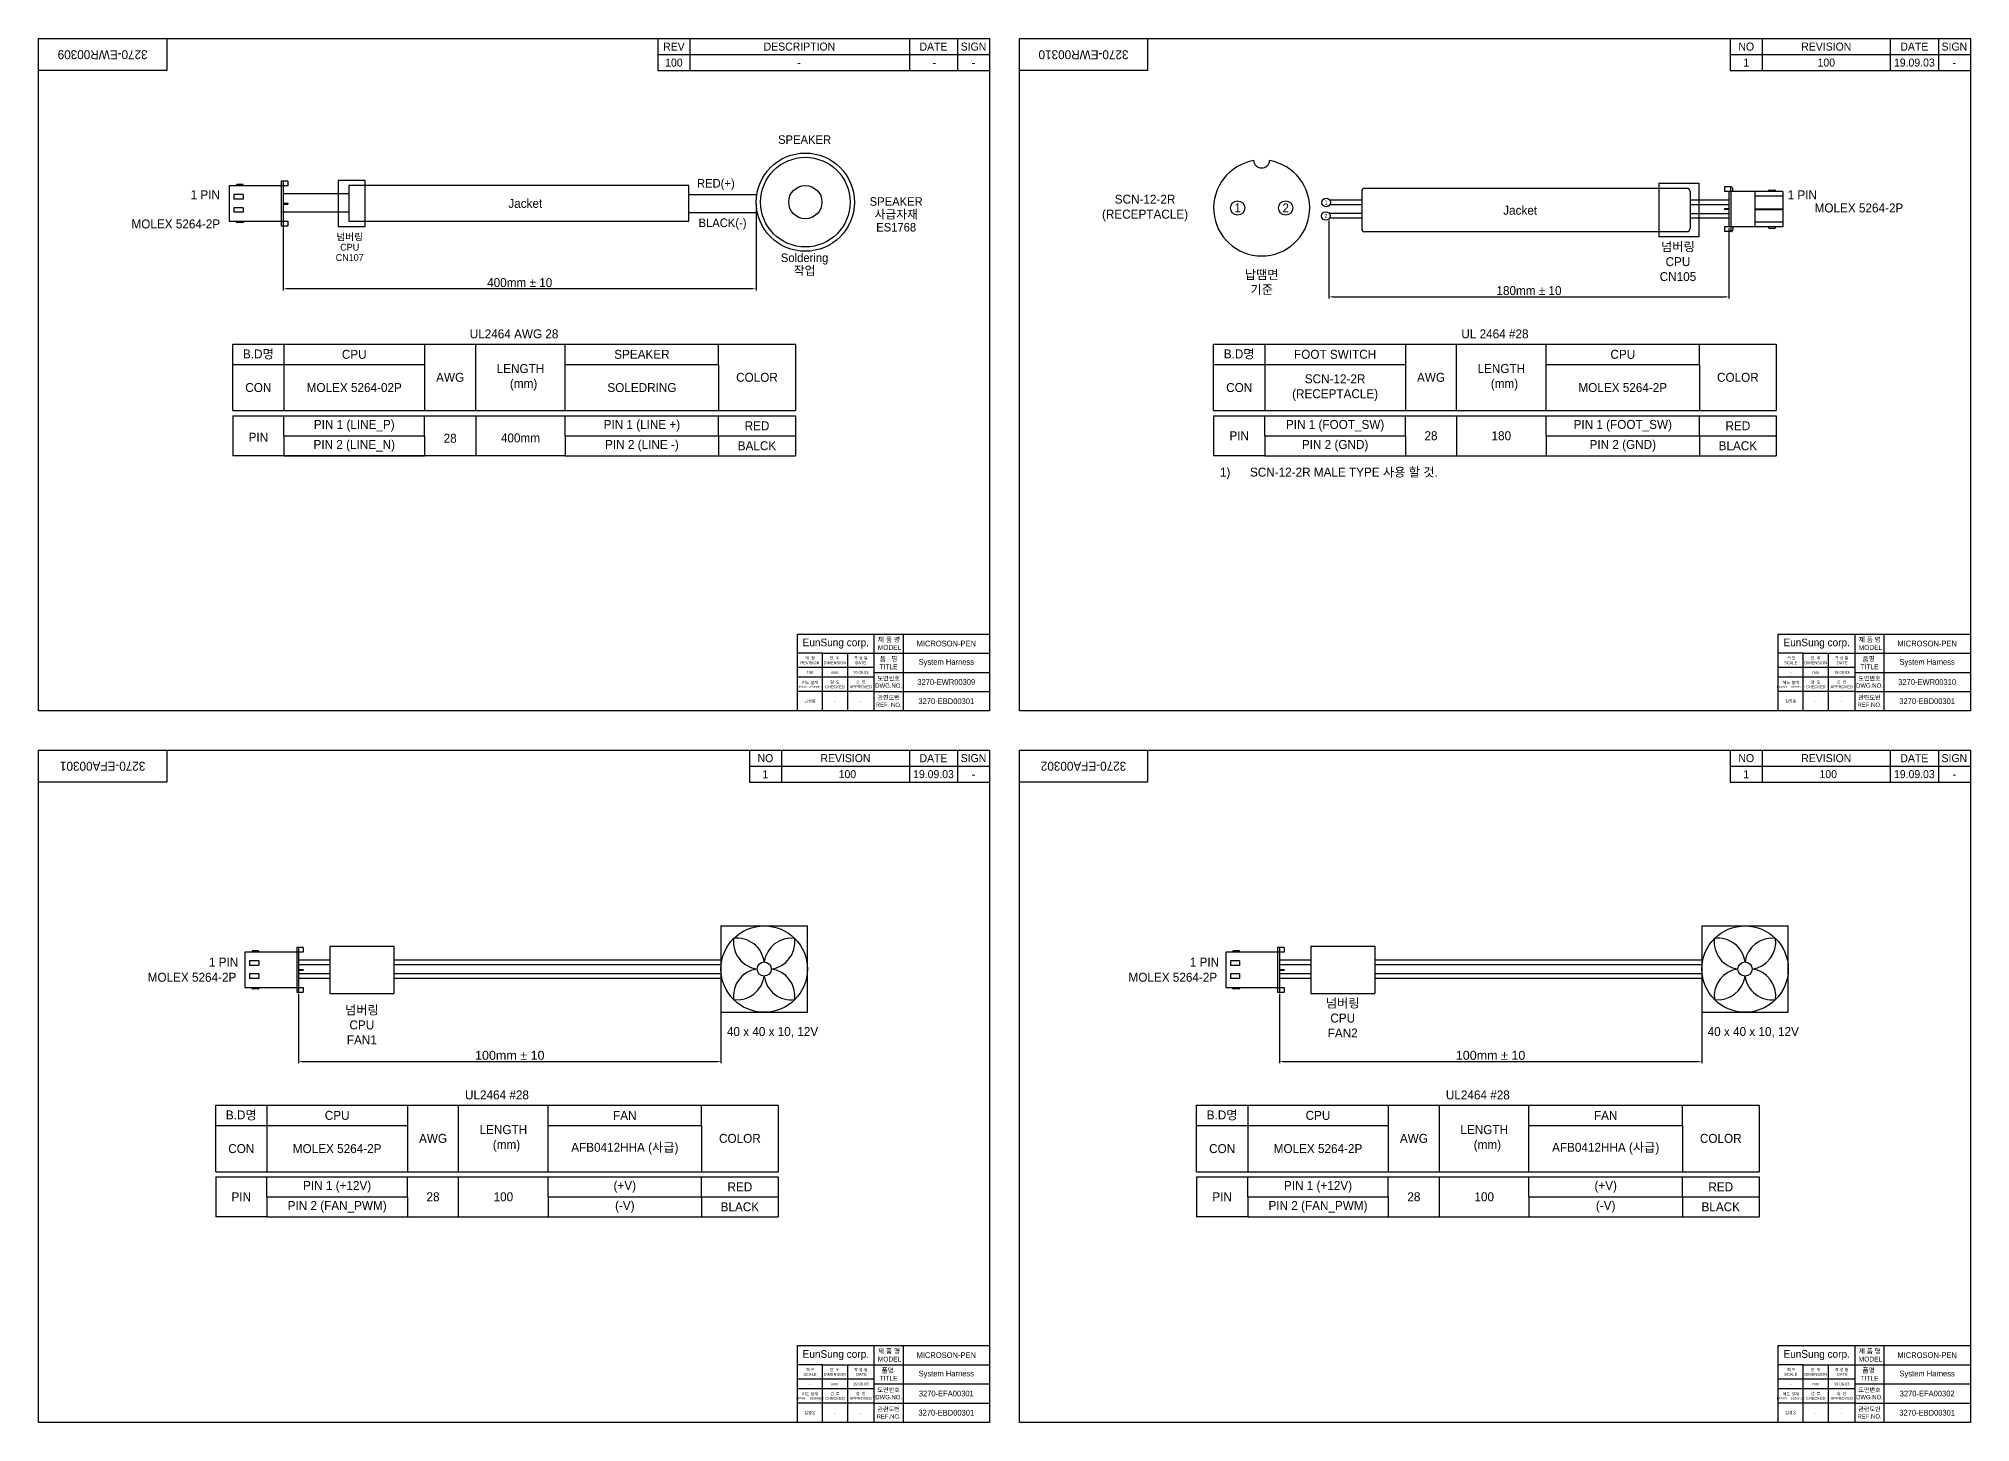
# Model space of a CAD drawing. Header units: millimetres. Extents: x 0 to 2432, y -887 to 868.
# Drawn here: x 0 to 1207, y -887 to -22 of the extents above; entities that cross this region are included whole.
import ezdxf

# ---------------------------------------------------------------- set-up
doc = ezdxf.new("R2010")
doc.units = ezdxf.units.MM
for name, color, linetype in [('0 @ 1', 7, 'Continuous'), ('4', 133, 'Continuous'), ('CURITY-KONA-PEN-ASSY_DXF_FORMAT', 7, 'Continuous')]:
    doc.layers.add(name, color=color, linetype=linetype)
doc.styles.get("Standard").update_dxf_attribs({"font": 'arial.ttf'})
doc.styles.add('TEXTSTYLE_8', font='shanno.ttf')
doc.styles.add('주석', font='gulim.ttc')
doc.dimstyles.new('ISO-25$0', dxfattribs={"dimtxt": 2.5, "dimasz": 2.5, "dimexe": 1, "dimexo": 1, "dimgap": 1, "dimtad": 1, "dimdec": 4, "dimdsep": 46, "dimtxsty": 'Standard', "dimcen": 2.5, "dimadec": 0, "dimazin": 2, "dimtfac": 1, "dimtdec": 4, "dimtmove": 0, "dimatfit": 3, "dimfxl": 0, "dimarcsym": 0})

# ---------------------------------------------------------------- blocks, each defined once
blk = doc.blocks.new('*D30')
at = {"color": 0, "lineweight": -2}
for p, q in [((448.4, -125.6), (448.4, -179.7)), ((152.9, -139.4), (152.9, -179.7)), ((445.9, -178.7), (155.4, -178.7))]:
    blk.add_line(p, q, dxfattribs=at)
at = {"color": 0}
for points in [[(155.4, -178.3), (155.4, -179.1), (152.9, -178.7)], [(445.9, -179.1), (445.9, -178.3), (448.4, -178.7)]]:
    blk.add_solid(points, dxfattribs=at)
at = {"layer": 'Defpoints', "color": 0}
for p in [(448.4, -124.6), (152.9, -138.4), (152.9, -178.7)]:
    blk.add_point(p, dxfattribs=at)
at = {"color": 0, "insert": (300.7, -174.9), "char_height": 2.5, "attachment_point": 5, "style": '주석'}
blk.add_mtext('{\\H2.24x;400mm ± 10}', dxfattribs=at)
blk = doc.blocks.new('*D33')
at = {"color": 0, "lineweight": -2}
for p, q in [((806.2, -136.1), (806.2, -184.8)), ((1056.1, -141), (1056.1, -184.8)), ((808.7, -183.8), (1053.6, -183.8))]:
    blk.add_line(p, q, dxfattribs=at)
at = {"color": 0}
for points in [[(808.7, -183.3), (808.7, -184.2), (806.2, -183.8)], [(1053.6, -184.2), (1053.6, -183.3), (1056.1, -183.8)]]:
    blk.add_solid(points, dxfattribs=at)
at = {"layer": 'Defpoints', "color": 0}
for p in [(806.2, -135.1), (1056.1, -140), (1056.1, -183.8)]:
    blk.add_point(p, dxfattribs=at)
at = {"color": 0, "insert": (931.2, -179.9), "char_height": 2.5, "attachment_point": 5, "style": '주석'}
blk.add_mtext('{\\H2.24x;180mm ± 10}', dxfattribs=at)
blk = doc.blocks.new('*D34')
at = {"color": 0, "lineweight": -2}
for p, q in [((162.6, -619.2), (162.6, -662.6)), ((426.4, -619.2), (426.4, -662.6)), ((165.1, -661.6), (423.9, -661.6))]:
    blk.add_line(p, q, dxfattribs=at)
at = {"color": 0}
for points in [[(165.1, -661.1), (165.1, -662), (162.6, -661.6)], [(423.9, -662), (423.9, -661.1), (426.4, -661.6)]]:
    blk.add_solid(points, dxfattribs=at)
at = {"layer": 'Defpoints', "color": 0}
for p in [(162.6, -618.2), (426.4, -618.2), (426.4, -661.6)]:
    blk.add_point(p, dxfattribs=at)
at = {"color": 0, "insert": (294.5, -657.7), "char_height": 2.5, "attachment_point": 5}
blk.add_mtext('{\\H2.24x;100mm ± 10}', dxfattribs=at)
blk = doc.blocks.new('*D35')
at = {"color": 0, "lineweight": -2}
for p, q in [((775.3, -619.2), (775.3, -662.6)), ((1039.2, -619.2), (1039.2, -662.6)), ((777.8, -661.6), (1036.7, -661.6))]:
    blk.add_line(p, q, dxfattribs=at)
at = {"color": 0}
for points in [[(777.8, -661.1), (777.8, -662), (775.3, -661.6)], [(1036.7, -662), (1036.7, -661.1), (1039.2, -661.6)]]:
    blk.add_solid(points, dxfattribs=at)
at = {"layer": 'Defpoints', "color": 0}
for p in [(775.3, -618.2), (1039.2, -618.2), (1039.2, -661.6)]:
    blk.add_point(p, dxfattribs=at)
at = {"color": 0, "insert": (907.2, -657.7), "char_height": 2.5, "attachment_point": 5}
blk.add_mtext('{\\H2.24x;100mm ± 10}', dxfattribs=at)

msp = doc.modelspace()

# ---------------------------------------------------------------- linework, layer by layer
for p, q in [((0.18436, -22.42252), (594.18436, -22.42252)), ((0.18436, -442.42252), (0.18436, -22.42252)), ((80.18436, -22.42252), (80.18436, -42.42252)), ((387.04558, -22.42252), (387.04558, -42.42252)), ((407.04558, -22.42252), (407.04558, -42.42252)), ((544.18436, -22.42252), (544.18436, -42.42252)), ((574.18436, -22.42252), (574.18436, -42.42252)), ((594.18436, -22.42252), (594.18436, -442.42252)), ((612.91884, -22.42252), (1206.91884, -22.42252)), ((612.91884, -442.42252), (612.91884, -22.42252)), ((692.91884, -22.42252), (692.91884, -42.42252)), ((1056.91884, -22.42252), (1056.91884, -42.42252)), ((1076.91884, -22.42252), (1076.91884, -42.42252)), ((1156.91884, -22.42252), (1156.91884, -42.42252)), ((1186.91884, -22.42252), (1186.91884, -42.42252)), ((1206.91884, -22.42252), (1206.91884, -442.42252)), ((387.04558, -32.42252), (594.18436, -32.42252)), ((1056.91884, -32.42252), (1206.91884, -32.42252)), ((80.18436, -42.42252), (0.18436, -42.42252)), ((387.04558, -42.42252), (594.18436, -42.42252)), ((692.91884, -42.42252), (612.91884, -42.42252)), ((1056.91884, -42.42252), (1206.91884, -42.42252)), ((119.30359, -114.37565), (119.30359, -136.48212)), ((155.76195, -114.37565), (119.30359, -114.37565)), ((122.19711, -119.90227), (122.19711, -122.79579)), ((127.98415, -119.90227), (122.19711, -119.90227)), ((123.83239, -113.79694), (123.83239, -114.37565)), ((127.6948, -113.50759), (124.12174, -113.50759)), ((127.98415, -114.37565), (127.98415, -113.79694)), ((127.98415, -119.90227), (127.98415, -122.79579)), ((155.76195, -111.48213), (151.71102, -111.48213)), ((151.71102, -111.48213), (151.71102, -139.37562)), ((152.86843, -111.48213), (152.86843, -139.37562)), ((155.76195, -111.48213), (155.76195, -114.37565)), ((828.69296, -115.85228), (1029.93167, -115.85228)), ((1012.40304, -112.79824), (1037.28213, -112.79824)), ((1037.28213, -112.79824), (1037.28213, -146.22248)), ((1057.27642, -115.05414), (1053.22549, -115.05414)), ((1053.22549, -115.05414), (1053.22549, -117.94766)), ((1089.68385, -117.94766), (1053.22549, -117.94766)), ((1056.11901, -117.94766), (1056.11901, -140.03419)), ((1057.27642, -117.94766), (1057.27642, -115.05414)), ((1057.27642, -117.94766), (1057.27642, -140.03419)), ((1058.43383, -117.94766), (1058.43383, -116.21155)), ((1072.32273, -117.94766), (1072.32273, -140.03419)), ((1081.00329, -117.92769), (1081.00329, -117.34899)), ((1081.29264, -117.05964), (1084.8657, -117.05964)), ((1085.15506, -117.34899), (1085.15506, -117.92769)), ((1089.68385, -117.94766), (1089.68385, -140.03419)), ((127.98415, -122.79579), (122.19711, -122.79579)), ((122.19711, -128.062), (122.19711, -130.95552)), ((127.98415, -128.062), (122.19711, -128.062)), ((127.98415, -130.95552), (122.19711, -130.95552)), ((127.98415, -128.062), (127.98415, -130.95552)), ((152.86843, -125.17565), (155.76195, -125.17565)), ((152.86843, -125.75435), (155.76195, -125.75435)), ((155.76195, -125.17565), (155.76195, -125.75435)), ((155.76195, -125.17565), (155.76195, -125.75435)), ((1056.11901, -128.71155), (1053.22549, -128.71155)), ((1053.22549, -128.71155), (1053.22549, -129.29026)), ((1056.11901, -129.29026), (1053.22549, -129.29026)), ((1089.68385, -120.84118), (1072.32273, -120.84118)), ((1072.32273, -128.71155), (1089.68385, -128.71155)), ((1072.32273, -129.29026), (1089.68385, -129.29026)), ((119.30359, -136.48212), (155.76192, -136.48212)), ((123.83239, -137.06082), (123.83239, -136.48212)), ((127.6948, -137.35017), (124.12174, -137.35017)), ((127.98415, -136.48212), (127.98415, -137.06082)), ((151.71102, -139.37562), (155.76192, -139.37562)), ((155.76192, -136.48212), (155.76192, -139.37562)), ((1029.93167, -143.13472), (828.69296, -143.13472)), ((1089.68385, -140.03419), (1053.22549, -140.03419)), ((1053.22549, -140.03419), (1053.22549, -142.92771)), ((1057.27642, -142.92771), (1053.22549, -142.92771)), ((1057.27642, -140.03419), (1057.27642, -142.92771)), ((1058.43383, -140.03419), (1058.43383, -141.7703)), ((1089.68385, -137.14067), (1072.32273, -137.14067)), ((1081.00329, -140.61289), (1081.00329, -140.03419)), ((1081.29264, -140.90225), (1084.8657, -140.90225)), ((1085.15506, -140.61289), (1085.15506, -140.03419)), ((1037.28213, -146.22248), (1012.40304, -146.22248)), ((121.47028, -213.32181), (472.89844, -213.32181)), ((121.47028, -254.85423), (121.47028, -213.32181)), ((153.41829, -213.32181), (153.41829, -254.85423)), ((241.27533, -213.32181), (241.27533, -254.85423)), ((273.22335, -254.85423), (273.22335, -213.32181)), ((329.13237, -254.85423), (329.13237, -213.32181)), ((424.97641, -226.10102), (424.97641, -213.32181)), ((472.89844, -213.32181), (472.89844, -254.85423)), ((734.20476, -213.32181), (1085.63292, -213.32181)), ((734.20476, -254.85423), (734.20476, -213.32181)), ((766.15278, -213.32181), (766.15278, -254.85423)), ((854.00981, -213.32181), (854.00981, -254.85423)), ((885.95783, -254.85423), (885.95783, -213.32181)), ((941.86685, -254.85423), (941.86685, -213.32181)), ((1037.7109, -226.10102), (1037.7109, -213.32181)), ((1085.63292, -213.32181), (1085.63292, -254.85423)), ((121.47028, -226.10102), (241.27533, -226.10102)), ((329.13237, -226.10102), (424.97641, -226.10102)), ((424.97641, -226.10102), (424.97641, -254.85423)), ((734.20476, -226.10102), (854.00981, -226.10102)), ((941.86685, -226.10102), (1037.7109, -226.10102)), ((1037.7109, -226.10102), (1037.7109, -254.85423)), ((121.47028, -254.85423), (472.89844, -254.85423)), ((121.47028, -258.04903), (472.89844, -258.04903)), ((121.47028, -258.04903), (121.47028, -283.13904)), ((153.41829, -270.575), (153.41829, -258.04903)), ((241.27533, -270.575), (241.27533, -258.04903)), ((273.22335, -258.04903), (273.22335, -283.10098)), ((329.13237, -270.575), (329.13237, -258.04903)), ((424.97641, -270.575), (424.97641, -258.04903)), ((472.89844, -258.04903), (472.89844, -270.575)), ((734.20476, -254.85423), (1085.63292, -254.85423)), ((734.20476, -258.04903), (1085.63292, -258.04903)), ((734.20476, -258.04903), (734.20476, -270.575)), ((766.15278, -270.575), (766.15278, -258.04903)), ((854.00981, -270.575), (854.00981, -258.04903)), ((885.95783, -258.04903), (885.95783, -270.575)), ((941.86685, -270.575), (941.86685, -258.04903)), ((1037.7109, -270.575), (1037.7109, -258.04903)), ((1085.63292, -258.04903), (1085.63292, -270.575)), ((153.41829, -270.575), (241.27533, -270.575)), ((153.41829, -270.575), (153.41829, -283.10098)), ((241.27533, -270.575), (241.27533, -283.10098)), ((329.13237, -270.575), (424.97641, -270.575)), ((329.13237, -270.575), (329.13237, -283.10098)), ((424.97641, -270.575), (424.97641, -283.10098)), ((424.97641, -270.575), (472.89844, -270.575)), ((472.89844, -270.575), (472.89844, -283.10098)), ((734.20476, -270.575), (734.20476, -283.10098)), ((766.15278, -270.575), (854.00981, -270.575)), ((766.15278, -270.575), (766.15278, -283.10098)), ((854.00981, -270.575), (854.00981, -283.10098)), ((885.95783, -270.575), (885.95783, -283.10098)), ((941.86685, -270.575), (1037.7109, -270.575)), ((941.86685, -270.575), (941.86685, -283.10098)), ((1037.7109, -270.575), (1085.63292, -270.575)), ((1037.7109, -270.575), (1037.7109, -283.10098)), ((1085.63292, -270.575), (1085.63292, -283.10098)), ((153.41829, -283.10098), (121.47028, -283.13904)), ((153.41829, -283.10098), (241.27533, -283.10098)), ((153.41829, -283.10098), (153.41829, -283.10098)), ((153.41829, -283.10098), (153.41829, -283.10098)), ((329.13237, -283.10098), (153.41829, -283.10098)), ((329.13237, -283.10098), (424.97641, -283.10098)), ((424.97641, -283.10098), (472.89844, -283.10098)), ((766.15278, -283.10098), (734.20476, -283.10098)), ((766.15278, -283.10098), (854.00981, -283.10098)), ((854.00981, -283.10098), (885.95783, -283.10098)), ((885.95783, -283.10098), (941.86685, -283.10098)), ((941.86685, -283.10098), (1037.7109, -283.10098)), ((1037.7109, -283.10098), (1085.63292, -283.10098)), ((474.18436, -442.42252), (474.18436, -394.42252)), ((474.18436, -394.42252), (594.18436, -394.42252)), ((522.18436, -442.42252), (522.18436, -394.42252)), ((522.18436, -394.42252), (540.18436, -394.42252)), ((540.18436, -394.42252), (540.18436, -442.42252)), ((1086.91884, -442.42252), (1086.91884, -394.42252)), ((1086.91884, -394.42252), (1206.91884, -394.42252)), ((1134.91884, -442.42252), (1134.91884, -394.42252)), ((1134.91884, -394.42252), (1152.91884, -394.42252)), ((1152.91884, -394.42252), (1152.91884, -442.42252)), ((489.78436, -406.42252), (474.18436, -406.42252)), ((489.78436, -442.42252), (489.78436, -406.42252)), ((489.78436, -406.42252), (505.38436, -406.42252)), ((505.38436, -406.42252), (505.38436, -442.42252)), ((505.38436, -406.42252), (522.18436, -406.42252)), ((522.18436, -406.42252), (540.18436, -406.42252)), ((540.18436, -406.42252), (594.18436, -406.42252)), ((1102.51884, -406.42252), (1086.91884, -406.42252)), ((1102.51884, -442.42252), (1102.51884, -406.42252)), ((1102.51884, -406.42252), (1118.11884, -406.42252)), ((1118.11884, -406.42252), (1118.11884, -442.42252)), ((1118.11884, -406.42252), (1134.91884, -406.42252)), ((1134.91884, -406.42252), (1152.91884, -406.42252)), ((1152.91884, -406.42252), (1206.91884, -406.42252)), ((522.18436, -415.42252), (474.18436, -415.42252)), ((522.18436, -421.42252), (474.18436, -421.42252)), ((522.18436, -418.42252), (594.18436, -418.42252)), ((1134.91884, -415.42252), (1086.91884, -415.42252)), ((1134.91884, -421.42252), (1086.91884, -421.42252)), ((1134.91884, -418.42252), (1206.91884, -418.42252)), ((522.18436, -430.42252), (474.18436, -430.42252)), ((522.18436, -430.42252), (594.18436, -430.42252)), ((1134.91884, -430.42252), (1086.91884, -430.42252)), ((1134.91884, -430.42252), (1206.91884, -430.42252)), ((594.18436, -442.42252), (0.18436, -442.42252)), ((1206.91884, -442.42252), (612.91884, -442.42252)), ((0.18436, -467.01208), (594.18436, -467.01208)), ((0.18436, -887.01208), (0.18436, -467.01208)), ((80.18436, -467.01208), (80.18436, -487.01208)), ((444.18436, -467.01208), (444.18436, -487.01208)), ((464.18436, -467.01208), (464.18436, -487.01208)), ((544.18436, -467.01208), (544.18436, -487.01208)), ((574.18436, -467.01208), (574.18436, -487.01208)), ((594.18436, -467.01208), (594.18436, -887.01208)), ((612.91884, -467.01208), (1206.91884, -467.01208)), ((612.91884, -887.01208), (612.91884, -467.01208)), ((692.91884, -467.01208), (692.91884, -487.01208)), ((1056.91884, -467.01208), (1056.91884, -487.01208)), ((1076.91884, -467.01208), (1076.91884, -487.01208)), ((1156.91884, -467.01208), (1156.91884, -487.01208)), ((1186.91884, -467.01208), (1186.91884, -487.01208)), ((1206.91884, -467.01208), (1206.91884, -887.01208)), ((444.18436, -477.01208), (594.18436, -477.01208)), ((1056.91884, -477.01208), (1206.91884, -477.01208)), ((80.18436, -487.01208), (0.18436, -487.01208)), ((444.18436, -487.01208), (594.18436, -487.01208)), ((692.91884, -487.01208), (612.91884, -487.01208)), ((1056.91884, -487.01208), (1206.91884, -487.01208)), ((426.43124, -576.75557), (480.43124, -576.75557)), ((426.43124, -576.75557), (426.43124, -630.75557)), ((480.43124, -630.75557), (480.43124, -576.75557)), ((1039.16572, -576.75557), (1093.16572, -576.75557)), ((1039.16572, -576.75557), (1039.16572, -630.75557)), ((1093.16572, -630.75557), (1093.16572, -576.75557)), ((165.46144, -590.26645), (161.41051, -590.26645)), ((161.41051, -590.26645), (161.41051, -618.15994)), ((162.56792, -590.26645), (162.56792, -618.15994)), ((165.46144, -590.26645), (165.46144, -593.15997)), ((182.0822, -589.41642), (182.0822, -619.00998)), ((182.0822, -589.41642), (222.0822, -589.41642)), ((222.0822, -589.41642), (222.0822, -619.09771)), ((778.19592, -590.26645), (774.14499, -590.26645)), ((774.14499, -590.26645), (774.14499, -618.15994)), ((775.3024, -590.26645), (775.3024, -618.15994)), ((778.19592, -590.26645), (778.19592, -593.15997)), ((794.81668, -589.41642), (794.81668, -619.00998)), ((794.81668, -589.41642), (834.81668, -589.41642)), ((834.81668, -589.41642), (834.81668, -619.09771)), ((129.00308, -593.15997), (129.00308, -615.26644)), ((165.46144, -593.15997), (129.00308, -593.15997)), ((131.8966, -598.6866), (131.8966, -601.58012)), ((137.68364, -598.6866), (131.8966, -598.6866)), ((137.68364, -601.58012), (131.8966, -601.58012)), ((133.53188, -592.58127), (133.53188, -593.15997)), ((137.39429, -592.29192), (133.82123, -592.29192)), ((137.68364, -593.15997), (137.68364, -592.58127)), ((137.68364, -598.6866), (137.68364, -601.58012)), ((162.56792, -598.10557), (182.0822, -598.10557)), ((162.56792, -600.95557), (182.0822, -600.95557)), ((222.0822, -598.10557), (426.43124, -598.10557)), ((222.0822, -600.95557), (426.43124, -600.95557)), ((741.73757, -593.15997), (741.73757, -615.26644)), ((778.19592, -593.15997), (741.73757, -593.15997)), ((744.63109, -598.6866), (744.63109, -601.58012)), ((750.41813, -598.6866), (744.63109, -598.6866)), ((750.41813, -601.58012), (744.63109, -601.58012)), ((746.26636, -592.58127), (746.26636, -593.15997)), ((750.12878, -592.29192), (746.55571, -592.29192)), ((750.41813, -593.15997), (750.41813, -592.58127)), ((750.41813, -598.6866), (750.41813, -601.58012)), ((775.3024, -598.10557), (794.81668, -598.10557)), ((775.3024, -600.95557), (794.81668, -600.95557)), ((834.81668, -598.10557), (1039.16572, -598.10557)), ((834.81668, -600.95557), (1039.16572, -600.95557)), ((129.00308, -615.26644), (165.46141, -615.26644)), ((131.8966, -606.84632), (131.8966, -609.73984)), ((137.68364, -606.84632), (131.8966, -606.84632)), ((137.68364, -609.73984), (131.8966, -609.73984)), ((133.53188, -615.84515), (133.53188, -615.26644)), ((137.68364, -606.84632), (137.68364, -609.73984)), ((137.68364, -615.26644), (137.68364, -615.84515)), ((162.56792, -603.95997), (165.46144, -603.95997)), ((162.56792, -604.53868), (165.46144, -604.53868)), ((162.56792, -606.55557), (182.0822, -606.55557)), ((162.56792, -609.40557), (182.0822, -609.40557)), ((165.46141, -615.26644), (165.46141, -618.15994)), ((165.46144, -603.95997), (165.46144, -604.53868)), ((165.46144, -603.95997), (165.46144, -604.53868)), ((222.0822, -606.55557), (426.43124, -606.55557)), ((222.0822, -609.40557), (426.43124, -609.40557)), ((453.43124, -608.44255), (453.43124, -608.44255)), ((453.43124, -608.44255), (453.43124, -608.44255)), ((741.73757, -615.26644), (778.19589, -615.26644)), ((744.63109, -606.84632), (744.63109, -609.73984)), ((750.41813, -606.84632), (744.63109, -606.84632)), ((750.41813, -609.73984), (744.63109, -609.73984)), ((746.26636, -615.84515), (746.26636, -615.26644)), ((750.41813, -606.84632), (750.41813, -609.73984)), ((750.41813, -615.26644), (750.41813, -615.84515)), ((775.3024, -603.95997), (778.19592, -603.95997)), ((775.3024, -604.53868), (778.19592, -604.53868)), ((775.3024, -606.55557), (794.81668, -606.55557)), ((775.3024, -609.40557), (794.81668, -609.40557)), ((778.19589, -615.26644), (778.19589, -618.15994)), ((778.19592, -603.95997), (778.19592, -604.53868)), ((778.19592, -603.95997), (778.19592, -604.53868)), ((834.81668, -606.55557), (1039.16572, -606.55557)), ((834.81668, -609.40557), (1039.16572, -609.40557)), ((1066.16572, -608.44255), (1066.16572, -608.44255)), ((1066.16572, -608.44255), (1066.16572, -608.44255)), ((137.39429, -616.1345), (133.82123, -616.1345)), ((161.41051, -618.15994), (165.46141, -618.15994)), ((182.0822, -619.00998), (222.0822, -619.09771)), ((750.12878, -616.1345), (746.55571, -616.1345)), ((774.14499, -618.15994), (778.19589, -618.15994)), ((794.81668, -619.00998), (834.81668, -619.09771)), ((426.43124, -630.75557), (480.43124, -630.75557)), ((1039.16572, -630.75557), (1093.16572, -630.75557)), ((110.78854, -688.84286), (462.2167, -688.84286)), ((110.78854, -730.37528), (110.78854, -688.84286)), ((142.73656, -688.84286), (142.73656, -730.37528)), ((230.5936, -688.84286), (230.5936, -730.37528)), ((262.54161, -730.37528), (262.54161, -688.84286)), ((318.45064, -730.37528), (318.45064, -688.84286)), ((414.29468, -701.62207), (414.29468, -688.84286)), ((462.2167, -688.84286), (462.2167, -730.37528)), ((723.52303, -688.84286), (1074.95118, -688.84286)), ((723.52303, -730.37528), (723.52303, -688.84286)), ((755.47104, -688.84286), (755.47104, -730.37528)), ((843.32808, -688.84286), (843.32808, -730.37528)), ((875.27609, -730.37528), (875.27609, -688.84286)), ((931.18512, -730.37528), (931.18512, -688.84286)), ((1027.02916, -701.62207), (1027.02916, -688.84286)), ((1074.95118, -688.84286), (1074.95118, -730.37528)), ((110.78854, -701.62207), (230.5936, -701.62207)), ((318.45064, -701.62207), (414.29468, -701.62207)), ((414.29468, -701.62207), (414.29468, -730.37528)), ((723.52303, -701.62207), (843.32808, -701.62207)), ((931.18512, -701.62207), (1027.02916, -701.62207)), ((1027.02916, -701.62207), (1027.02916, -730.37528)), ((110.78854, -730.37528), (462.2167, -730.37528)), ((110.78854, -733.57008), (462.2167, -733.57008)), ((110.78854, -733.57008), (110.78854, -758.62203)), ((142.73656, -746.09605), (142.73656, -733.57008)), ((230.5936, -746.09605), (230.5936, -733.57008)), ((262.54161, -758.62203), (262.54161, -733.57008)), ((318.45064, -746.09605), (318.45064, -733.57008)), ((414.29468, -746.09605), (414.29468, -733.57008)), ((462.2167, -733.57008), (462.2167, -758.62203)), ((723.52303, -730.37528), (1074.95118, -730.37528)), ((723.52303, -733.57008), (1074.95118, -733.57008)), ((723.52303, -733.57008), (723.52303, -758.62203)), ((755.47104, -746.09605), (755.47104, -733.57008)), ((843.32808, -746.09605), (843.32808, -733.57008)), ((875.27609, -758.62203), (875.27609, -733.57008)), ((931.18512, -746.09605), (931.18512, -733.57008)), ((1027.02916, -746.09605), (1027.02916, -733.57008)), ((1074.95118, -733.57008), (1074.95118, -758.62203)), ((142.73656, -746.09605), (230.5936, -746.09605)), ((142.73656, -746.09605), (142.73656, -758.62203)), ((230.5936, -746.09605), (230.5936, -758.62203)), ((318.45064, -746.09605), (414.29468, -746.09605)), ((318.45064, -746.09605), (318.45064, -758.62203)), ((414.29468, -746.09605), (414.29468, -758.62203)), ((414.29468, -746.09605), (462.2167, -746.09605)), ((755.47104, -746.09605), (843.32808, -746.09605)), ((755.47104, -746.09605), (755.47104, -758.62203)), ((843.32808, -746.09605), (843.32808, -758.62203)), ((931.18512, -746.09605), (1027.02916, -746.09605)), ((931.18512, -746.09605), (931.18512, -758.62203)), ((1027.02916, -746.09605), (1027.02916, -758.62203)), ((1027.02916, -746.09605), (1074.95118, -746.09605)), ((142.73656, -758.62203), (110.78854, -758.62203)), ((142.73656, -758.62203), (230.5936, -758.62203)), ((230.5936, -758.62203), (262.54161, -758.62203)), ((262.54161, -758.62203), (318.45064, -758.62203)), ((318.45064, -758.62203), (414.29468, -758.62203)), ((414.29468, -758.62203), (462.2167, -758.62203)), ((755.47104, -758.62203), (723.52303, -758.62203)), ((755.47104, -758.62203), (843.32808, -758.62203)), ((843.32808, -758.62203), (875.27609, -758.62203)), ((875.27609, -758.62203), (931.18512, -758.62203)), ((931.18512, -758.62203), (1027.02916, -758.62203)), ((1027.02916, -758.62203), (1074.95118, -758.62203)), ((474.18436, -887.01208), (474.18436, -839.01208)), ((474.18436, -839.01208), (594.18436, -839.01208)), ((522.18436, -887.01208), (522.18436, -839.01208)), ((522.18436, -839.01208), (540.18436, -839.01208)), ((540.18436, -839.01208), (540.18436, -887.01208)), ((1086.91884, -887.01208), (1086.91884, -839.01208)), ((1086.91884, -839.01208), (1206.91884, -839.01208)), ((1134.91884, -887.01208), (1134.91884, -839.01208)), ((1134.91884, -839.01208), (1152.91884, -839.01208)), ((1152.91884, -839.01208), (1152.91884, -887.01208)), ((489.78436, -851.01208), (474.18436, -851.01208)), ((489.78436, -887.01208), (489.78436, -851.01208)), ((489.78436, -851.01208), (505.38436, -851.01208)), ((505.38436, -851.01208), (505.38436, -887.01208)), ((505.38436, -851.01208), (522.18436, -851.01208)), ((522.18436, -851.01208), (540.18436, -851.01208)), ((540.18436, -851.01208), (594.18436, -851.01208)), ((1102.51884, -851.01208), (1086.91884, -851.01208)), ((1102.51884, -887.01208), (1102.51884, -851.01208)), ((1102.51884, -851.01208), (1118.11884, -851.01208)), ((1118.11884, -851.01208), (1118.11884, -887.01208)), ((1118.11884, -851.01208), (1134.91884, -851.01208)), ((1134.91884, -851.01208), (1152.91884, -851.01208)), ((1152.91884, -851.01208), (1206.91884, -851.01208)), ((522.18436, -860.01208), (474.18436, -860.01208)), ((522.18436, -866.01208), (474.18436, -866.01208)), ((522.18436, -863.01208), (594.18436, -863.01208)), ((1134.91884, -860.01208), (1086.91884, -860.01208)), ((1134.91884, -866.01208), (1086.91884, -866.01208)), ((1134.91884, -863.01208), (1206.91884, -863.01208)), ((522.18436, -875.01208), (474.18436, -875.01208)), ((522.18436, -875.01208), (594.18436, -875.01208)), ((1134.91884, -875.01208), (1086.91884, -875.01208)), ((1134.91884, -875.01208), (1206.91884, -875.01208)), ((594.18436, -887.01208), (0.18436, -887.01208)), ((1206.91884, -887.01208), (612.91884, -887.01208))]:
    msp.add_line(p, q)
at = {"linetype": 'Continuous'}
for p, q in [((826.69296, -117.85228), (826.69296, -141.13472)), ((1012.40304, -112.79824), (1012.40304, -146.22248)), ((1031.93167, -117.85228), (1031.93167, -141.13472)), ((826.69296, -131.70052), (806.48558, -131.69157)), ((826.69296, -123.3838), (806.70971, -123.3838)), ((826.69296, -126.18901), (806.72294, -126.18901)), ((1056.11901, -123.3838), (1031.93167, -123.3838)), ((1056.11901, -126.18901), (1031.93167, -126.18901)), ((1056.11901, -131.81036), (1031.93167, -131.80352)), ((826.69296, -134.61813), (806.6022, -134.61813)), ((1056.11901, -134.61813), (1031.93167, -134.61813))]:
    msp.add_line(p, q, dxfattribs=at)
for centre, radius in [((749.20476, -128.23452), 4.5), ((779.20476, -128.23452), 4.5), ((453.43124, -603.75557), 27), ((1066.16572, -603.75557), 27), ((453.43124, -603.75557), 4.40784), ((1066.16572, -603.75557), 4.40784)]:
    msp.add_circle(centre, radius)
for centre in [(804.31463, -133.24368), (804.44595, -124.79711)]:
    msp.add_circle(centre, 2.66872, dxfattribs=at)
for centre, radius, start, end in [((764.20476, -128.23452), 30, 99.56038369, 80.43961631), ((764.20476, -98.23452), 5, 184.78019185, 355.21980815), ((124.12174, -113.79694), 0.28935, 90, 180), ((127.6948, -113.79694), 0.28935, 0, 90), ((1057.27642, -116.21155), 1.15741, 0, 90), ((1081.29264, -117.34899), 0.28935, 90, 180), ((1084.8657, -117.34899), 0.28935, 0, 90), ((124.12174, -137.06082), 0.28935, 180, 270), ((127.6948, -137.06082), 0.28935, 270, 0), ((1057.27642, -141.7703), 1.15741, 270, 0), ((1081.29264, -140.61289), 0.28935, 180, 270), ((1084.8657, -140.61289), 0.28935, 270, 0), ((451.22732, -586.86761), 17.03116, 172.56477421, 262.56477421), ((451.22732, -586.86761), 17.03116, 172.56477421, 262.56477421), ((436.54328, -601.55165), 17.03116, 7.43522579, 97.43522579), ((436.54328, -601.55165), 17.03116, 7.43522579, 97.43522579), ((470.3192, -601.55165), 17.03116, 82.56477421, 172.56477421), ((455.63516, -586.86761), 17.03116, 277.43522579, 7.43522579), ((1063.9618, -586.86761), 17.03116, 172.56477421, 262.56477421), ((1063.9618, -586.86761), 17.03116, 172.56477421, 262.56477421), ((1049.27776, -601.55165), 17.03116, 7.43522579, 97.43522579), ((1049.27776, -601.55165), 17.03116, 7.43522579, 97.43522579), ((1083.05368, -601.55165), 17.03116, 82.56477421, 172.56477421), ((1068.36965, -586.86761), 17.03116, 277.43522579, 7.43522579), ((133.82123, -592.58127), 0.28935, 90, 180), ((137.39429, -592.58127), 0.28935, 0, 90), ((746.55571, -592.58127), 0.28935, 90, 180), ((750.12878, -592.58127), 0.28935, 0, 90), ((451.22732, -620.64353), 17.03116, 97.43522579, 187.43522579), ((436.54328, -605.95949), 17.03116, 262.56477421, 352.56477421), ((470.3192, -605.95949), 17.03116, 187.43522579, 277.43522579), ((455.63516, -620.64353), 17.03116, 352.56477421, 82.56477421), ((1063.9618, -620.64353), 17.03116, 97.43522579, 187.43522579), ((1049.27776, -605.95949), 17.03116, 262.56477421, 352.56477421), ((1083.05368, -605.95949), 17.03116, 187.43522579, 277.43522579), ((1068.36965, -620.64353), 17.03116, 352.56477421, 82.56477421), ((133.82123, -615.84515), 0.28935, 180, 270), ((137.39429, -615.84515), 0.28935, 270, 0), ((746.55571, -615.84515), 0.28935, 180, 270), ((750.12878, -615.84515), 0.28935, 270, 0)]:
    msp.add_arc(centre, radius, start, end)
for centre, start, end in [((828.69296, -117.85228), 90, 180), ((1029.93167, -117.85228), 0, 90), ((828.69296, -141.13472), 180, 270), ((1029.93167, -141.13472), 270, 0)]:
    msp.add_arc(centre, 2, start, end, dxfattribs=at)
at = {"layer": '4', "color": 7}
for p, q in [((152.86843, -119.21412), (193.78457, -119.21412)), ((406.40455, -114.28808), (193.91724, -114.28808)), ((194.00302, -114.28808), (194.01409, -136.56967)), ((406.35508, -136.56967), (406.35508, -114.41602)), ((406.37982, -119.89046), (448.80008, -119.89046)), ((152.57617, -130.60437), (194.07683, -130.60437)), ((406.37982, -131.09523), (449.13646, -131.09523)), ((194.01409, -136.56967), (406.35508, -136.56967))]:
    msp.add_line(p, q, dxfattribs=at)
msp.add_lwpolyline([(204.22735, -110.97513), (187.21678, -110.97513), (187.21678, -139.79933), (204.22735, -139.79933)], close=True, dxfattribs=at)
for radius in [30.69572, 27.99487, 10.39727]:
    msp.add_circle((479.13435, -124.58721), radius, dxfattribs=at)

# ---------------------------------------------------------------- texts
at = {"char_height": 5.6, "width": 80, "attachment_point": 5, "rotation": 180, "style": '주석'}
for s, insert in [('3270-EWR00309', (40.18436, -32.42252)), ('3270-EWR00310', (652.91884, -32.42252)), ('{3270-EFA00301}', (40.18436, -477.01208)), ('{3270-EFA00302}', (652.91884, -477.01208))]:
    msp.add_mtext(s, dxfattribs=dict(at, insert=insert))
at = {"attachment_point": 5}
for s, insert, char_height, width in [('2', (804.31463, -133.24368), 2.66872, 3.7741445), ('1', (804.44595, -124.79711), 2.66872, 3.7741445), ('{\\fGulim|b0|i0|c129|p50;넘버링\\PCPU\\PCN105}', (1024.26521, -161.8042), 5.6, 27.5806442)]:
    msp.add_mtext(s, dxfattribs=dict(at, insert=insert, char_height=char_height, width=width))
at = {"attachment_point": 5, "style": '주석'}
for s, insert, char_height, width in [('B.D명', (137.44429, -219.71141), 5.6, 31.9480142), ('CPU', (197.34681, -219.71141), 5.6, 87.8570392), ('{SPEAKER}', (377.05439, -219.71141), 5.6, 95.8440427), ('B.D명', (750.17877, -219.71141), 5.6, 31.9480142), ('FOOT SWITCH', (810.0813, -219.71141), 5.6, 87.8570392), ('CPU', (989.78888, -219.71141), 5.6, 95.8440427), ('LENGTH\\P{\\fGulim|b0|i0|c129|p50;\\W1.93502; }(mm)', (301.17786, -234.08802), 5.6, 55.9090249), ('LENGTH\\P{\\fGulim|b0|i0|c129|p50;\\W1.93502; }(mm)', (913.91234, -234.08802), 5.6, 55.9090249), ('CON', (137.44429, -240.47762), 5.6, 31.9480142), ('{MOLEX 5264-02P}', (197.34681, -240.47762), 5.6, 87.8570392), ('AWG', (257.24934, -234.08802), 5.6, 31.9480142), ('{SOLEDRING}', (377.05439, -240.47762), 5.6, 95.8440427), ('COLOR', (448.93743, -234.08802), 5.6, 47.9220214), ('CON', (750.17877, -240.47762), 5.6, 31.9480142), ('SCN-12-2R (RECEPTACLE)', (810.0813, -240.47762), 5.6, 87.8570392), ('AWG', (869.98382, -234.08802), 5.6, 31.9480142), ('MOLEX 5264-2P', (989.78888, -240.47762), 5.6, 95.8440427), ('COLOR', (1061.67191, -234.08802), 5.6, 47.9220214), ('PIN 1 (LINE_P)', (197.34681, -264.31202), 5.6, 87.8570392), ('{RED}', (448.93743, -264.31202), 5.6, 47.9220214), ('PIN 1 (FOOT_SW)', (810.0813, -264.31202), 5.6, 87.8570392), ('RED', (1061.67191, -264.31202), 5.6, 47.9220214), ('PIN 2 (LINE_N)', (197.34681, -276.83799), 5.6, 87.8570392), ('{BALCK}', (448.93743, -276.83799), 5.6, 47.9220214), ('PIN', (750.17877, -270.575), 5.6, 31.9480142), ('PIN 2 (GND)', (810.0813, -276.83799), 5.6, 87.8570392), ('28', (869.98382, -270.575), 5.6, 31.9480142), ('180', (913.91234, -270.575), 5.6, 55.9090249), ('BLACK', (1061.67191, -276.83799), 5.6, 47.9220214), ('EunSung corp.', (1110.91884, -400.42252), 4.7922, 48), ('{\\fGulim|b0|i0|c129|p50;\\W0.30066; }제 품 명  \\P MODEL', (1143.91884, -400.42252), 3, 18), ('{\\fGulim|b0|i0|c129|p50;\\W1.07709; }척 도 \\PSCALE', (1094.71884, -410.92252), 1.8, 15.6), ('{단  위\\PDIMENSION}', (1110.31884, -410.92252), 1.8, 15.6), ('작 성 일\\P{\\fGulim|b0|i0|c129|p50;\\W1.15198; }DATE', (1126.51884, -410.92252), 1.8, 16.8), ('{품명 \\W0.94493; \\W1;TITLE}', (1143.91884, -412.42252), 3, 18), ('MICROSON-PEN', (1179.91884, -400.42252), 3.6, 54), ('System Harness', (1179.91884, -412.42252), 3.6, 54), ('-', (1094.71884, -418.42252), 1.8, 15.6), ('mm', (1110.31884, -418.42252), 1.8, 15.6), ('{19.09.03}', (1126.51884, -418.42252), 1.8, 16.8), ('도면번호 DWG.NO.', (1143.91884, -424.42252), 2.7, 18), ('{제도 설계\\P\\H0.66667x;DRAWN\\H1.49999x;\\W3.72022; \\H0.66667x;\\W1;DESIGNED}', (1094.71884, -425.92252), 1.8, 15.6), ('{검  토\\PCHECKED}', (1110.31884, -425.92252), 1.8, 15.6), ('{승  인\\PAPPROVED}', (1126.51884, -425.92252), 1.8, 16.8), ('관련도번\\PREF.NO.', (1143.91884, -436.42252), 2.7, 18), ('3270-EWR00310', (1179.91884, -424.42252), 3.6, 54), ('{3270-EBD00301}', (567.18436, -436.42252), 3.6, 54), ('김영윤', (1094.71884, -436.42252), 1.8, 15.6), ('-', (1110.31884, -436.42252), 1.8, 15.6), ('-', (1126.51884, -436.42252), 1.8, 16.8), ('{3270-EBD00301}', (1179.91884, -436.42252), 3.6, 54), ('{100}', (505.41454, -482.01208), 5, 30), ('19.09.03', (559.18436, -482.01208), 5, 30), ('{100}', (1118.14902, -482.01208), 5, 30), ('19.09.03', (1171.91884, -482.01208), 5, 30), ('40 x 40 x 10, 12V', (458.64508, -643.35912), 5.6, 87.8570392), ('40 x 40 x 10, 12V', (1071.29349, -643.35912), 5.6, 87.8570392), ('B.D명', (126.76255, -695.23246), 5.6, 31.9480142), ('CPU', (186.66508, -695.23246), 5.6, 87.8570392), ('FAN', (366.37266, -695.23246), 5.6, 95.8440427), ('B.D명', (739.49703, -695.23246), 5.6, 31.9480142), ('CPU', (799.39956, -695.23246), 5.6, 87.8570392), ('FAN', (979.10714, -695.23246), 5.6, 95.8440427), ('AWG', (246.5676, -709.60907), 5.6, 31.9480142), ('LENGTH\\P{\\fGulim|b0|i0|c129|p50;\\W1.93502; }(mm)', (290.49612, -709.60907), 5.6, 55.9090249), ('AFB0412HHA (사급)', (366.37266, -715.99867), 5.6, 95.8440427), ('COLOR', (438.25569, -709.60907), 5.6, 47.9220214), ('AWG', (859.30209, -709.60907), 5.6, 31.9480142), ('LENGTH\\P{\\fGulim|b0|i0|c129|p50;\\W1.93502; }(mm)', (903.23061, -709.60907), 5.6, 55.9090249), ('AFB0412HHA (사급)', (979.10714, -715.99867), 5.6, 95.8440427), ('COLOR', (1050.99017, -709.60907), 5.6, 47.9220214), ('CON', (126.76255, -715.99867), 5.6, 31.9480142), ('MOLEX 5264-2P', (186.66508, -715.99867), 5.6, 87.8570392), ('CON', (739.49703, -715.99867), 5.6, 31.9480142), ('MOLEX 5264-2P', (799.39956, -715.99867), 5.6, 87.8570392), ('PIN 1 (+12V)', (186.66508, -739.83307), 5.6, 87.8570392), ('PIN 1 (+12V)', (799.39956, -739.83307), 5.6, 87.8570392), ('RED', (438.25569, -739.83307), 5.6, 47.9220214), ('RED', (1050.99017, -739.83307), 5.6, 47.9220214), ('PIN 2 (FAN_PWM)', (186.66508, -752.35904), 5.6, 87.8570392), ('BLACK', (438.25569, -752.35904), 5.6, 47.9220214), ('PIN 2 (FAN_PWM)', (799.39956, -752.35904), 5.6, 87.8570392), ('BLACK', (1050.99017, -752.35904), 5.6, 47.9220214), ('EunSung corp.', (498.18436, -845.01208), 4.7922, 48), ('{\\fGulim|b0|i0|c129|p50;\\W0.30066; }제 품 명  \\P MODEL', (531.18436, -845.01208), 3, 18), ('MICROSON-PEN', (567.18436, -845.01208), 3.6, 54), ('EunSung corp.', (1110.91884, -845.01208), 4.7922, 48), ('{\\fGulim|b0|i0|c129|p50;\\W0.30066; }제 품 명  \\P MODEL', (1143.91884, -845.01208), 3, 18), ('MICROSON-PEN', (1179.91884, -845.01208), 3.6, 54), ('{\\fGulim|b0|i0|c129|p50;\\W1.07709; }척 도 \\PSCALE', (481.98436, -855.51208), 1.8, 15.6), ('{단  위\\PDIMENSION}', (497.58436, -855.51208), 1.8, 15.6), ('작 성 일\\P{\\fGulim|b0|i0|c129|p50;\\W1.15198; }DATE', (513.78436, -855.51208), 1.8, 16.8), ('{품명 \\W0.94493; \\W1;TITLE}', (531.18436, -857.01208), 3, 18), ('System Harness', (567.18436, -857.01208), 3.6, 54), ('{\\fGulim|b0|i0|c129|p50;\\W1.07709; }척 도 \\PSCALE', (1094.71884, -855.51208), 1.8, 15.6), ('{단  위\\PDIMENSION}', (1110.31884, -855.51208), 1.8, 15.6), ('작 성 일\\P{\\fGulim|b0|i0|c129|p50;\\W1.15198; }DATE', (1126.51884, -855.51208), 1.8, 16.8), ('{품명 \\W0.94493; \\W1;TITLE}', (1143.91884, -857.01208), 3, 18), ('System Harness', (1179.91884, -857.01208), 3.6, 54), ('{제도 설계\\P\\H0.66667x;DRAWN\\H1.49999x;\\W3.72022; \\H0.66667x;\\W1;DESIGNED}', (481.98436, -870.51208), 1.8, 15.6), ('-', (481.98436, -863.01208), 1.8, 15.6), ('{검  토\\PCHECKED}', (497.58436, -870.51208), 1.8, 15.6), ('mm', (497.58436, -863.01208), 1.8, 15.6), ('{승  인\\PAPPROVED}', (513.78436, -870.51208), 1.8, 16.8), ('19.09.03', (513.78436, -863.01208), 1.8, 16.8), ('도면번호 DWG.NO.', (531.18436, -869.01208), 2.7, 18), ('{3270-EFA00301}', (567.18436, -869.01208), 3.6, 54), ('{제도 설계\\P\\H0.66667x;DRAWN\\H1.49999x;\\W3.72022; \\H0.66667x;\\W1;DESIGNED}', (1094.71884, -870.51208), 1.8, 15.6), ('-', (1094.71884, -863.01208), 1.8, 15.6), ('{검  토\\PCHECKED}', (1110.31884, -870.51208), 1.8, 15.6), ('mm', (1110.31884, -863.01208), 1.8, 15.6), ('{승  인\\PAPPROVED}', (1126.51884, -870.51208), 1.8, 16.8), ('19.09.03', (1126.51884, -863.01208), 1.8, 16.8), ('도면번호 DWG.NO.', (1143.91884, -869.01208), 2.7, 18), ('{3270-EFA00302}', (1179.91884, -869.01208), 3.6, 54), ('김영윤', (481.98436, -881.01208), 1.8, 15.6), ('관련도번\\PREF.NO.', (531.18436, -881.01208), 2.7, 18), ('{3270-EBD00301}', (567.18436, -881.01208), 3.6, 54), ('김영윤', (1094.71884, -881.01208), 1.8, 15.6), ('관련도번\\PREF.NO.', (1143.91884, -881.01208), 2.7, 18), ('{3270-EBD00301}', (1179.91884, -881.01208), 3.6, 54), ('-', (497.58436, -881.01208), 1.8, 15.6), ('-', (513.78436, -881.01208), 1.8, 16.8), ('-', (1110.31884, -881.01208), 1.8, 15.6), ('-', (1126.51884, -881.01208), 1.8, 16.8)]:
    msp.add_mtext(s, dxfattribs=dict(at, insert=insert, char_height=char_height, width=width))
at = {"layer": '0 @ 1', "style": '주석'}
for s, insert, char_height, width, attachment_point in [('{REV}', (397.04558, -27.42252), 5, 20, 5), ('{100}', (397.04558, -37.42252), 5, 20, 5), ('{DESCRIPTION}', (475.43668, -27.42252), 5, 137.1387769, 5), ('DATE', (559.18436, -27.42252), 5, 30, 5), ('SIGN', (584.18436, -27.42252), 5, 20, 5), ('NO', (1066.91884, -27.42252), 5, 20, 5), ('1', (1066.91884, -37.42252), 5, 20, 5), ('REVISION', (1116.91884, -27.42252), 5, 80, 5), ('100', (1116.91884, -37.42252), 5, 80, 5), ('{19.09.03}', (1171.91884, -37.42252), 5, 30, 5), ('DATE', (1171.91884, -27.42252), 5, 30, 5), ('SIGN', (1196.91884, -27.42252), 5, 20, 5), ('{-}', (475.19711, -37.42252), 5, 137.1387769, 5), ('-', (559.69433, -37.42252), 5.6, 30, 5), ('-', (584.18436, -37.42252), 5.6, 20, 5), ('-', (1196.91884, -37.42252), 5.6, 20, 5), ('1 PIN', (113.44022, -117.14626), 5.6, 35.8666684, 3), ('SCN-12-2R \\P(RECEPTACLE)', (691.34461, -128.25532), 5.6, 69.4203014, 5), ('1 PIN', (1092.78292, -117.21733), 5.6, 35.8666684, 1), ('Jacket', (304.19901, -125.40227), 5.6, 351.4281566, 5), ('1', (749.20476, -128.23452), 5.6, 6.363961, 5), ('2', (779.20476, -128.23452), 5.6, 6.363961, 5), ('Jacket', (925.6837, -129.70618), 5.6, 351.4281566, 5), ('MOLEX 5264-2P', (1137.3154, -128.25532), 5.6, 69.4203014, 5), ('MOLEX 5264-2P', (85.89015, -138.24938), 5.6, 69.4203014, 5), ('{\\fGulim|b0|i0|c129|p50;납땜면 기준}', (764.20476, -174.83149), 5.6, 27.5771645, 5), ('UL2464 AWG 28', (297.18436, -206.93221), 5.6, 351.4281566, 5), ('UL 2464 #28', (909.91884, -206.93221), 5.6, 351.4281566, 5), ('PIN 1 (LINE +)', (377.05439, -264.31202), 5.6, 95.8440427, 5), ('PIN 1 (FOOT_SW)', (989.78888, -264.31202), 5.6, 95.8440427, 5), ('PIN', (137.44429, -271.47798), 5.6, 31.9480142, 5), ('{28}', (257.24934, -272.14671), 5.6, 31.9480142, 5), ('{400mm}', (301.17786, -271.95707), 5.6, 55.9090249, 5), ('PIN 2 (LINE -)', (377.05439, -276.83799), 5.6, 95.8440427, 5), ('PIN 2 (GND)', (989.78888, -276.83799), 5.6, 95.8440427, 5), ('EunSung corp.', (498.18436, -400.42252), 4.7922, 48, 5), ('{\\fGulim|b0|i0|c129|p50;\\W0.30066; }제 품 명  \\P MODEL', (531.18436, -400.42252), 3, 18, 5), ('{개  정\\PREVISION}', (481.98436, -410.92252), 1.8, 15.6, 5), ('{단  위\\PDIMENSION}', (497.58436, -410.92252), 1.8, 15.6, 5), ('{작 성 일\\PDATE}', (513.78436, -410.92252), 1.8, 16.8, 5), ('품   명\\PTITLE', (531.18436, -412.42252), 3, 18, 5), ('MICROSON-PEN', (567.18436, -400.42252), 3.6, 54, 5), ('System Harness', (567.18436, -412.42252), 3.6, 54, 5), ('{100}', (481.98436, -418.42252), 1.8, 15.6, 5), ('mm', (497.58436, -418.42252), 1.8, 15.6, 5), ('{19.09.03}', (513.78436, -418.42252), 1.8, 16.8, 5), ('{도면번호\\PDWG.NO.}', (531.18436, -424.42252), 2.7, 18, 5), ('{제도 설계\\P\\H0.66667x;DRAWN DESIGNED}', (481.98436, -425.92252), 1.8, 15.6, 5), ('{검  토\\PCHECKED}', (497.58436, -425.92252), 1.8, 15.6, 5), ('{승  인\\PAPPROVED}', (513.78436, -425.92252), 1.8, 16.8, 5), ('{관련도번\\PREF. NO.}', (531.18436, -436.42252), 2.7, 18, 5), ('3270-EWR00309', (567.18436, -424.42252), 3.6, 54, 5), ('고성운', (481.98436, -436.42252), 1.8, 15.6, 5), ('-', (497.58436, -436.42252), 1.8, 15.6, 5), ('-', (513.78436, -436.42252), 1.8, 16.8, 5), ('NO', (454.18436, -472.01208), 5, 20, 5), ('REVISION', (504.18436, -472.01208), 5, 80, 5), ('DATE', (559.18436, -472.01208), 5, 30, 5), ('SIGN', (584.18436, -472.01208), 5, 20, 5), ('NO', (1066.91884, -472.01208), 5, 20, 5), ('REVISION', (1116.91884, -472.01208), 5, 80, 5), ('DATE', (1171.91884, -472.01208), 5, 30, 5), ('SIGN', (1196.91884, -472.01208), 5, 20, 5), ('1', (454.18436, -482.01208), 5, 20, 5), ('-', (584.18436, -482.01208), 5.6, 20, 5), ('1', (1066.91884, -482.01208), 5, 20, 5), ('-', (1196.91884, -482.01208), 5.6, 20, 5), ('1 PIN', (106.54704, -596.6119), 5.6, 35.8666684, 1), ('1 PIN', (719.28152, -596.6119), 5.6, 35.8666684, 1), ('MOLEX 5264-2P', (95.98946, -608.94107), 5.6, 69.4203014, 5), ('MOLEX 5264-2P', (708.72394, -608.94107), 5.6, 69.4203014, 5), ('{넘버링\\PCPU\\PFAN1}', (202.0822, -638.68835), 5.6, 40, 5), ('{넘버링\\PCPU\\PFAN2}', (814.81668, -634.38444), 5.6, 40, 5), ('UL2464 #28', (286.50262, -682.45326), 5.6, 351.4281566, 5), ('UL2464 #28', (899.2371, -682.45326), 5.6, 351.4281566, 5), ('(+V)', (366.37266, -739.83307), 5.6, 95.8440427, 5), ('(+V)', (979.10714, -739.83307), 5.6, 95.8440427, 5), ('PIN', (126.76255, -746.09605), 5.6, 31.9480142, 5), ('28', (246.5676, -746.09605), 5.6, 31.9480142, 5), ('100', (290.49612, -746.09605), 5.6, 55.9090249, 5), ('PIN', (739.49703, -746.09605), 5.6, 31.9480142, 5), ('28', (859.30209, -746.09605), 5.6, 31.9480142, 5), ('100', (903.23061, -746.09605), 5.6, 55.9090249, 5), ('(-V)', (366.37266, -752.35904), 5.6, 95.8440427, 5), ('(-V)', (979.10714, -752.35904), 5.6, 95.8440427, 5)]:
    msp.add_mtext(s, dxfattribs=dict(at, insert=insert, char_height=char_height, width=width, attachment_point=attachment_point))
at = {"layer": '0 @ 1', "insert": (734.49872, -290.48567), "char_height": 5.6, "attachment_point": 1, "style": '주석'}
msp.add_mtext_dynamic_manual_height_columns('{\\fGulim|b0|i0|c129|p50;\\W1.78194x; }1)^ISCN-12-2R MALE TYPE 사용 할 것.', width=349.4687961, gutter_width=12.5, heights=[24.02523], dxfattribs=at)
at = {"layer": 'CURITY-KONA-PEN-ASSY_DXF_FORMAT', "color": 0, "linetype": 'Continuous', "line_spacing_factor": 0.9, "style": 'TEXTSTYLE_8'}
for s, insert, char_height, width, attachment_point in [('{\\f굴림|b0|i0|c129|p50;SPEAKER}', (478.67265, -85.54771), 5.3610108, 27.0622238, 5), ('{\\f굴림|b0|i0|c129|p50;RED(+)}', (423.22437, -113.59073), 5.3610108, 27.0622238, 5), ('{\\f굴림|b0|i0|c129|p50;SPEAKER\\P사급자재 \\PES1768}', (535.88649, -132.26505), 5.3610108, 27.0622238, 5), ('{\\fGulim|b0|i0|c129|p50;넘버링\\PCPU\\PCN107}', (194.51399, -144.16734), 4.2888087, 39.4141993, 2), ('{\\f굴림|b0|i0|c129|p50;BLACK(-)}', (427.42027, -138.29849), 5.3610108, 27.0622238, 5), ('{\\f굴림|b0|i0|c129|p50;Soldering 작업}', (478.67265, -163.62671), 5.3610108, 27.0622238, 5)]:
    msp.add_mtext(s, dxfattribs=dict(at, insert=insert, char_height=char_height, width=width, attachment_point=attachment_point))

# ---------------------------------------------------------------- dimensions: what is measured, and where the dimension line sits
dim = msp.add_linear_dim(base=(152.92038, -178.72802), p1=(448.43863, -124.58721), p2=(152.92038, -138.36301), angle=180, text='{\\H2.24x;400mm ± 10}', dimstyle='ISO-25$0', override={"dimlfac": 1, "dimtxsty": '주석', "dimtolj": 0})
dim.commit()
dim.dimension.update_dxf_attribs({"geometry": '*D30', "text_midpoint": (300.6795, -174.85242)})
dim = msp.add_linear_dim(base=(1056.11901, -183.75011), p1=(806.2017, -135.13075), p2=(1056.11901, -140.03419), text='{\\H2.24x;180mm ± 10}', dimstyle='ISO-25$0', override={"dimtxsty": '주석'})
dim.commit()
dim.dimension.update_dxf_attribs({"geometry": '*D33', "text_midpoint": (931.16036, -179.87451)})
for p1, p2, picture, middle in [((162.56792, -618.15994), (426.43124, -618.15994), '*D34', (294.49958, -657.70781)), ((775.3024, -618.15994), (1039.16572, -618.15994), '*D35', (907.23406, -657.70781))]:
    dim = msp.add_aligned_dim(p1=p1, p2=p2, distance=-43.40667, text='{\\H2.24x;100mm ± 10}', dimstyle='ISO-25$0')
    dim.commit()
    dim.dimension.update_dxf_attribs({"geometry": picture, "text_midpoint": middle})

doc.saveas('drawing.dxf')
